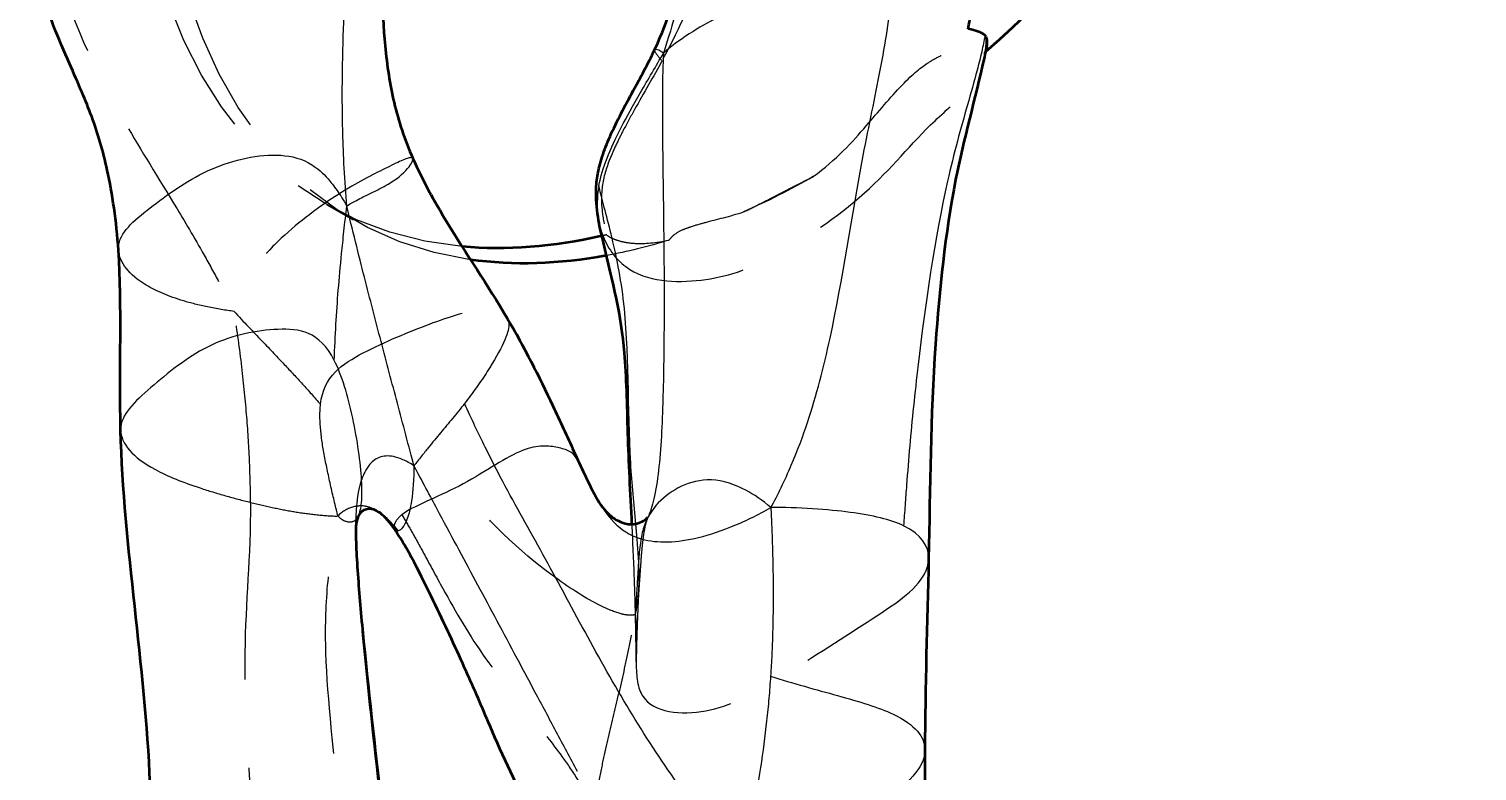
# Model space of a CAD drawing. Header units: millimetres. Extents: x 0 to 420, y 0 to 297.
# Drawn here: x 89.17 to 108.64, y 206.88 to 216.85 of the extents above; entities that cross this region are included whole.
import ezdxf

# ---------------------------------------------------------------- set-up
doc = ezdxf.new("R2010")
doc.units = ezdxf.units.MM
doc.header["$LTSCALE"] = 0.75
doc.linetypes.add('HIDDEN2', pattern=[4.7625, 3.175, -1.5875])
for name, color, linetype, lineweight in [('Hidden', 7, 'HIDDEN2', 25), ('Hidden Narrow', 7, 'HIDDEN2', 25), ('Visible', 7, 'Continuous', 50), ('Visible Narrow', 7, 'Continuous', 25)]:
    doc.layers.add(name, color=color, linetype=linetype, lineweight=lineweight)

msp = doc.modelspace()

# ---------------------------------------------------------------- linework, layer by layer
at = {"layer": 'Hidden', "extrusion": (-2e-16, -0.817547, 0.575862)}
msp.add_line((93.1747, 214.4874), (93.5282, 214.2838), dxfattribs=at)
at = {"layer": 'Hidden', "extrusion": (-6e-16, 3e-16, -1)}
for centre, start_param, end_param in [((99.4126, 225.3197), 2.8817542, 3.9286482), ((99.7661, 225.1161), 2.0991988, 2.1012253), ((99.7661, 225.1161), 2.3641876, 2.4702682), ((99.4126, 225.3197), 2.6425472, 2.6499207), ((99.7661, 225.1161), 2.5851785, 2.6843909)]:
    msp.add_ellipse(centre, major_axis=(6.2379, 10.8323), ratio=0.5780931, start_param=start_param, end_param=end_param, dxfattribs=at)
at = {"layer": 'Hidden', "extrusion": (-5e-16, 2e-16, -1)}
msp.add_ellipse((99.7661, 225.1161), major_axis=(6.2379, 10.8323), ratio=0.5780931, start_param=2.9135908, end_param=3.9584831, dxfattribs=at)
at = {"layer": 'Hidden'}
for points, knots in [([(98.4344, 218.6382), (98.4566, 218.6139), (98.4751, 218.585), (98.4999, 218.5191), (98.5069, 218.4842), (98.5121, 218.3808), (98.5016, 218.3101), (98.4413, 218.0731), (98.357, 217.8859), (98.0962, 217.2884), (97.9376, 216.8987), (97.6785, 216.4211)], [-1.2846128, -1.2846128, -1.2846128, -1.2846128, -1.1895679, -1.1895679, -1.1047339, -1.1047339, -0.9645328, -0.9645328, -0.6523831, -0.6523831, 0, 0, 0, 0]), ([(99.7126, 214.8661), (100.0201, 215.0901), (100.2394, 215.3316), (100.588, 215.7357), (100.7471, 215.9299), (101.0596, 216.2533), (101.1672, 216.3372), (101.2908, 216.4171), (101.3232, 216.4361), (101.4106, 216.484), (101.4653, 216.5099), (101.5571, 216.5505), (101.593, 216.5656), (101.6544, 216.5913), (101.6788, 216.6014), (101.7298, 216.6231), (101.7554, 216.6342), (101.8534, 216.6783), (101.897, 216.7006), (101.9489, 216.7197), (101.9644, 216.7235), (101.9866, 216.7229), (101.9947, 216.7204), (102.0086, 216.7094), (102.0135, 216.701), (102.0216, 216.677), (102.0238, 216.6585), (102.0231, 216.5997), (102.0181, 216.5628), (102.0119, 216.5254)], [-0.72722824, -0.72722824, -0.72722824, -0.72722824, -0.62747654, -0.62747654, -0.54093901, -0.54093901, -0.45766211, -0.45766211, -0.42823157, -0.42823157, -0.37810711, -0.37810711, -0.34444711, -0.34444711, -0.32295404, -0.32295404, -0.29940027, -0.29940027, -0.23704942, -0.23704942, -0.20360718, -0.20360718, -0.17977514, -0.17977514, -0.15448786, -0.15448786, -0.12020254, -0.12020254, -0.07091134, -0.07091134, -0.07091134, -0.07091134]), ([(97.6785, 216.4211), (97.5646, 216.2111), (97.4342, 215.9894), (97.2589, 215.6753), (97.2075, 215.5814), (97.1274, 215.4274), (97.096, 215.3648), (97.032, 215.2299), (96.9986, 215.1546), (96.9227, 214.9585), (96.8876, 214.8385), (96.8621, 214.6085), (96.8633, 214.5115), (96.885, 214.31), (96.9042, 214.2035), (96.9324, 214.0827)], [-2.3644742, -2.3644742, -2.3644742, -2.3644742, -1.6790275, -1.6790275, -1.3989693, -1.3989693, -1.2137568, -1.2137568, -0.9973876, -0.9973876, -0.6398948, -0.6398948, -0.3730668, -0.3730668, -0.130602, -0.130602, -0.130602, -0.130602]), ([(98.777, 214.3914), (98.8495, 214.4268), (98.922, 214.4628), (99.063, 214.5335), (99.1309, 214.5679), (99.2328, 214.62), (99.267, 214.6376), (99.3297, 214.6698), (99.3581, 214.6844), (99.4212, 214.7169), (99.456, 214.7348), (99.564, 214.7904), (99.6374, 214.8279), (99.7126, 214.8661)], [-0.53100019, -0.53100019, -0.53100019, -0.53100019, -0.40206659, -0.40206659, -0.285472, -0.285472, -0.22713989, -0.22713989, -0.17912909, -0.17912909, -0.12096526, -0.12096526, 0, 0, 0, 0]), ([(97.7764, 214.0133), (97.7767, 214.0136), (97.7769, 214.0139), (97.7942, 214.0381), (97.8131, 214.0583), (97.8682, 214.1057), (97.91, 214.1303), (97.9957, 214.168), (98.0323, 214.1812), (98.1295, 214.2135), (98.2041, 214.2343), (98.417, 214.2913), (98.5891, 214.331), (98.777, 214.3914)], [-0.96723214, -0.96723214, -0.96723214, -0.96723214, -0.96706566, -0.96706566, -0.95511194, -0.95511194, -0.93463013, -0.93463013, -0.92088925, -0.92088925, -0.89469286, -0.89469286, -0.82774546, -0.82774546, -0.82774546, -0.82774546]), ([(96.9324, 214.0827), (96.9467, 214.072), (96.9628, 214.0617), (96.9987, 214.0421), (97.018, 214.0331), (97.075, 214.0104), (97.114, 213.9988), (97.2128, 213.9771), (97.2712, 213.9706), (97.4466, 213.9629), (97.5896, 213.9732), (97.7764, 214.0133)], [-0.63726743, -0.63726743, -0.63726743, -0.63726743, -0.58034917, -0.58034917, -0.52502622, -0.52502622, -0.42945736, -0.42945736, -0.2926512, -0.2926512, 0, 0, 0, 0]), ([(97.4837, 210.2716), (97.4803, 210.2644), (97.4764, 210.255), (97.465, 210.2209), (97.4568, 210.1926), (97.444, 210.1312), (97.44, 210.11), (97.43, 210.0499), (97.424, 210.0073), (97.4132, 209.9147), (97.4082, 209.864), (97.3973, 209.7382), (97.3917, 209.6612), (97.3856, 209.5739), (97.3849, 209.5629), (97.3837, 209.5459), (97.3833, 209.5399), (97.3816, 209.5157), (97.3804, 209.4976), (97.3775, 209.4569), (97.3758, 209.4338), (97.3724, 209.3866), (97.3707, 209.3625), (97.3684, 209.3292), (97.3677, 209.3184), (97.367, 209.3078)], [0, 0, 0, 0, 0.07586906, 0.07586906, 0.16417586, 0.16417586, 0.20216916, 0.20216916, 0.26190741, 0.26190741, 0.32457939, 0.32457939, 0.41646538, 0.41646538, 0.42965879, 0.42965879, 0.43691425, 0.43691425, 0.45875925, 0.45875925, 0.48605543, 0.48605543, 0.51682918, 0.51682918, 0.53228608, 0.53228608, 0.53228608, 0.53228608]), ([(97.367, 209.3078), (97.3656, 209.2859), (97.3642, 209.2622), (97.3608, 209.2019), (97.359, 209.1642), (97.3564, 209.108), (97.3556, 209.0894), (97.3532, 209.0341), (97.3516, 208.9969), (97.3482, 208.9123), (97.3465, 208.8648), (97.3435, 208.7772), (97.3421, 208.7363), (97.3397, 208.6641), (97.3386, 208.6309), (97.3363, 208.5512), (97.3352, 208.5048), (97.3343, 208.4631)], [0, 0, 0, 0, 0.03003188, 0.03003188, 0.07557639, 0.07557639, 0.09771363, 0.09771363, 0.14226695, 0.14226695, 0.19944723, 0.19944723, 0.24744904, 0.24744904, 0.28905795, 0.28905795, 0.34945911, 0.34945911, 0.34945911, 0.34945911])]:
    msp.add_open_spline(points, degree=3, knots=knots, dxfattribs=at)
for points in [[(102.0119, 216.5254), (102.0289, 216.5587), (102.0404, 216.5888), (102.0466, 216.6155)], [(97.4938, 210.29), (97.4938, 210.29), (97.4909, 210.2859), (97.4867, 210.2778)]]:
    msp.add_open_spline(points, degree=3, dxfattribs=at)
at = {"layer": 'Hidden', "extrusion": (6.02936e-09, -3.0251e-09, 1)}
msp.add_open_spline([(97.4867, 210.2778), (97.4857, 210.2758), (97.4847, 210.2737), (97.4837, 210.2716)], degree=3, dxfattribs=at)
at = {"layer": 'Hidden', "extrusion": (-1.93405e-11, -3.499e-13, -1)}
msp.add_open_spline([(97.3328, 208.3501), (97.3328, 208.3485), (97.3328, 208.3477), (97.3328, 208.3477), (97.3328, 208.3486), (97.3328, 208.3538), (97.3328, 208.3609), (97.3326, 208.3838), (97.3325, 208.4023), (97.3319, 208.4566), (97.3314, 208.4964), (97.3296, 208.6191), (97.3281, 208.7092), (97.3223, 209.0113), (97.3167, 209.2369), (97.2999, 209.7055), (97.2881, 209.9503), (97.2759, 210.1927)], degree=3, knots=[0, 0, 0, 0, 0.013078, 0.013078, 0.0275209, 0.0275209, 0.0595565, 0.0595565, 0.1067754, 0.1067754, 0.1828189, 0.1828189, 0.3280163, 0.3280163, 0.6561842, 0.6561842, 1.0044207, 1.0044207, 1.0044207, 1.0044207], dxfattribs=at)
at = {"layer": 'Hidden', "extrusion": (1.99814e-09, -2.6453e-11, 1)}
msp.add_open_spline([(97.3343, 208.4631), (97.334, 208.4445), (97.3337, 208.4267), (97.3332, 208.3982), (97.3331, 208.3867), (97.3329, 208.3634), (97.3328, 208.354), (97.3328, 208.3501)], degree=3, knots=[0, 0, 0, 0, 0.02700728, 0.02700728, 0.048853027, 0.048853027, 0.081154596, 0.081154596, 0.081154596, 0.081154596], dxfattribs=at)
at = {"layer": 'Hidden Narrow'}
for points, knots in [([(89.3318, 218.8466), (89.3944, 218.3908), (89.5266, 217.4637), (90.1933, 215.983), (90.9093, 214.8445), (91.2842, 214.227), (91.4139, 214.0042), (91.6158, 213.6445), (91.6842, 213.5203), (91.8132, 213.2785), (91.8736, 213.1609), (91.9249, 213.0541)], [0.026226, 0.026226, 0.026226, 0.026226, 1, 2, 2.5, 2.5, 2.75, 2.75, 2.875, 2.875, 3, 3, 3, 3]), ([(97.5793, 216.5682), (97.5775, 216.5644), (97.5783, 216.5587), (97.5953, 216.5209), (97.6358, 216.4718), (97.6785, 216.4211)], [0.38802146, 0.38802146, 0.38802146, 0.38802146, 0.5, 0.5, 0.95710259, 0.95710259, 0.95710259, 0.95710259]), ([(96.826, 214.282), (96.8371, 214.2181), (96.905, 213.9604), (97.276, 213.4543), (98.258, 213.4208), (99.1185, 213.7051), (100.4976, 214.6271), (101.1665, 215.4865), (101.7656, 215.9798), (101.9435, 216.2599), (101.9962, 216.4024), (102.0056, 216.4351), (102.0134, 216.4703)], [0.3448141, 0.3448141, 0.3448141, 0.3448141, 0.5, 1, 2, 3, 4, 5, 5.5, 5.75, 5.75, 5.8171154, 5.8171154, 5.8171154, 5.8171154]), ([(94.3301, 215.109), (94.3266, 215.1169), (94.2882, 215.1362), (93.9972, 214.9955), (93.3649, 214.6773), (92.6634, 214.1593), (92.3263, 213.8057), (92.1717, 213.5834), (92.1205, 213.495), (92.0188, 213.2897), (91.9683, 213.1727), (91.9249, 213.0541)], [-4.2847696, -4.2847696, -4.2847696, -4.2847696, -4, -3, -2, -1, -0.5, -0.5, -0.25, -0.25, 0, 0, 0, 0]), ([(91.9249, 213.0541), (91.8182, 213.0675), (91.6888, 213.0895), (91.4509, 213.1388), (91.3424, 213.1659), (91.0482, 213.255), (90.5895, 213.4471), (90.3823, 213.7146), (90.3712, 213.8759)], [0, 0, 0, 0, 0.25, 0.25, 0.5, 0.5, 1, 1.8578734, 1.8578734, 1.8578734, 1.8578734]), ([(93.3207, 210.3041), (93.2969, 210.4064), (93.2607, 210.5544), (93.1959, 210.8396), (93.1673, 210.9769), (93.1173, 211.2408), (93.0798, 211.4921), (93.0771, 211.7093), (93.0882, 211.8043)], [-5, -5, -5, -5, -4.75, -4.75, -4.5, -4.5, -4.25, -4, -4, -4, -4]), ([(97.3201, 208.9813), (97.3026, 208.9705), (97.271, 208.9684), (97.2041, 208.9722), (97.1687, 208.9782), (97.0567, 209.0079), (96.973, 209.0411), (96.7023, 209.1703), (96.083, 209.548), (95.4021, 210.1604), (94.9507, 210.7066)], [-2, -2, -2, -2, -1.875, -1.875, -1.75, -1.75, -1.5, -1.5, -1, 0, 0, 0, 0]), ([(92.1469, 210.4874), (92.1484, 209.7549), (92.011, 208.5515), (92.1674, 206.2314), (92.3418, 204.0253), (92.4195, 202.2775), (92.6958, 201.1406), (92.8833, 200.5479), (92.9585, 200.3382), (93.1344, 199.8945), (93.2351, 199.6606), (93.3336, 199.4709)], [-5, -5, -5, -5, -4, -3, -2, -1, -0.5, -0.5, -0.25, -0.25, 0, 0, 0, 0]), ([(92.1469, 210.4874), (92.2553, 210.4606), (92.3587, 210.4366), (92.5582, 210.394), (92.6543, 210.3755), (92.8445, 210.3442), (92.9417, 210.3311), (93.1403, 210.3097), (93.2418, 210.3015), (93.3207, 210.3041)], [-1, -1, -1, -1, -0.75, -0.75, -0.5, -0.5, -0.25, -0.25, 0, 0, 0, 0]), ([(94.3047, 200.0631), (94.2319, 200.2129), (94.1703, 200.3738), (94.0642, 200.7116), (94.0197, 200.8886), (93.9043, 201.4339), (93.7458, 202.5826), (93.5332, 204.4069), (93.3434, 206.5185), (93.1251, 208.3143), (93.1659, 209.1964), (93.2079, 209.6194), (93.2259, 209.7624), (93.2698, 210.0529), (93.2958, 210.2002), (93.3207, 210.3041)], [-5, -5, -5, -5, -4.75, -4.75, -4.5, -4.5, -4, -3, -2, -1, -0.5, -0.5, -0.25, -0.25, 0, 0, 0, 0]), ([(93.8736, 210.3564), (93.8277, 210.387), (93.7821, 210.4096), (93.6705, 210.444), (93.602, 210.4448), (93.4592, 210.4078), (93.3849, 210.3699), (93.3207, 210.3041)], [0.32502447, 0.32502447, 0.32502447, 0.32502447, 0.5, 0.5, 0.75, 0.75, 1, 1, 1, 1]), ([(94.1815, 210.3207), (94.1451, 210.2919), (94.0941, 210.234), (94.0783, 210.184), (94.0761, 210.1456), (94.0799, 210.1309), (94.0871, 210.1205)], [4, 4, 4, 4, 4.25, 4.5, 4.5, 4.70994871, 4.70994871, 4.70994871, 4.70994871]), ([(94.1815, 210.3207), (94.2259, 210.2469), (94.2695, 210.1718), (94.356, 210.0196), (94.3987, 209.9424), (94.5268, 209.7088), (94.7815, 209.2329), (95.2386, 208.4302), (95.8433, 207.7064), (96.2272, 207.22), (96.4232, 206.9464), (96.4915, 206.8445), (96.634, 206.6192), (96.7082, 206.4958), (96.7661, 206.3819)], [-2, -2, -2, -2, -1.875, -1.875, -1.75, -1.75, -1.5, -1, -0.5, -0.25, -0.25, -0.125, -0.125, 0, 0, 0, 0]), ([(94.2638, 202.8412), (94.2288, 203.6277), (94.0506, 204.9955), (93.809, 207.2226), (93.6089, 209.0169), (93.5635, 209.86), (93.5634, 210.0905)], [1.0136321, 1.0136321, 1.0136321, 1.0136321, 2, 3, 4, 4.4481221, 4.4481221, 4.4481221, 4.4481221]), ([(97.472, 210.2476), (97.4166, 210.1279), (97.3785, 209.9293), (97.3587, 209.6213), (97.3475, 209.4284), (97.3429, 209.3526), (97.3319, 209.178), (97.3256, 209.0792), (97.3201, 208.9813)], [2, 2, 2, 2, 2.5, 2.75, 2.75, 2.875, 2.875, 3, 3, 3, 3]), ([(97.3201, 208.9813), (97.3275, 208.9274), (97.3317, 208.8616), (97.3369, 208.7382), (97.3379, 208.6806), (97.3362, 208.5206), (97.3253, 208.2239), (97.3818, 207.6787), (98.3052, 207.5859), (99.1813, 208.0661), (100.5138, 208.9274), (101.1753, 209.3533), (101.2626, 209.6595), (101.2641, 209.7299)], [-7, -7, -7, -7, -6.875, -6.875, -6.75, -6.75, -6.5, -6, -5, -4, -3, -2, -1.6999129, -1.6999129, -1.6999129, -1.6999129]), ([(101.2142, 207.1572), (101.2141, 207.1096), (101.1587, 206.8406), (100.5493, 206.3702), (99.2736, 205.4625), (98.2098, 205.0286), (97.6583, 205.1744), (97.3795, 205.6961), (97.1895, 205.9636), (97.0657, 206.1075), (97.0161, 206.1594), (96.9, 206.271), (96.8336, 206.3307), (96.7661, 206.3819)], [1.7835984, 1.7835984, 1.7835984, 1.7835984, 2, 3, 4, 5, 6, 6.5, 6.75, 6.75, 6.875, 6.875, 7, 7, 7, 7])]:
    msp.add_open_spline(points, degree=3, knots=knots, dxfattribs=at)
at = {"layer": 'Hidden Narrow', "extrusion": (9.5026e-12, 8.4816e-12, -1)}
msp.add_open_spline([(91.9249, 213.0541), (92.0542, 212.9137), (92.1841, 212.7791), (92.4144, 212.5386), (92.515, 212.4329), (92.6869, 212.2502), (92.7667, 212.1646), (92.9256, 211.9899), (93.0047, 211.9009), (93.0882, 211.8043)], degree=3, knots=[0, 0, 0, 0, 0.25, 0.25, 0.5, 0.5, 0.75, 0.75, 1, 1, 1, 1], dxfattribs=at)
at = {"layer": 'Hidden Narrow', "extrusion": (1.38988e-11, 1.0249e-12, -1)}
msp.add_open_spline([(92.1469, 210.4874), (92.1465, 210.6706), (92.1418, 210.8619), (92.124, 211.2574), (92.1111, 211.4615), (92.0763, 211.8879), (92.0533, 212.1146), (91.9959, 212.595), (91.9615, 212.8487), (91.9249, 213.0541)], degree=3, knots=[0, 0, 0, 0, 0.25, 0.25, 0.5, 0.5, 0.75, 0.75, 1, 1, 1, 1], dxfattribs=at)
at = {"layer": 'Hidden Narrow'}
for points in [[(93.0882, 211.8043), (93.1326, 212.1843), (93.6185, 212.509), (94.616, 212.9184), (95.2424, 213.1198), (95.4933, 213.0652), (95.5634, 213.003)], [(96.5399, 211.0676), (96.4747, 211.175), (96.2796, 211.2369), (95.8316, 211.2781), (95.2547, 210.8656), (94.9507, 210.7066)], [(96.5399, 211.0676), (96.6236, 210.8861), (96.7, 210.722), (96.7794, 210.579)], [(94.9507, 210.7066), (94.6466, 210.5476), (94.327, 210.4357), (94.1815, 210.3207)], [(97.4918, 210.2875), (97.4848, 210.2744), (97.4782, 210.2611), (97.472, 210.2476)]]:
    msp.add_open_spline(points, degree=3, dxfattribs=at)
at = {"layer": 'Hidden Narrow', "extrusion": (-1.94437e-10, -1.74154e-10, -1)}
msp.add_open_spline([(95.5634, 213.003), (95.577, 212.991), (95.5885, 212.9776), (95.5975, 212.9623)], degree=3, dxfattribs=at)
at = {"layer": 'Hidden Narrow', "extrusion": (-7.496e-12, -3.5471e-12, -1)}
msp.add_open_spline([(95.5634, 213.003), (95.6657, 212.8302), (95.7621, 212.6569), (95.9444, 212.3142), (96.0301, 212.1449), (96.1917, 211.8155), (96.3435, 211.4952), (96.4771, 211.2037), (96.5399, 211.0676)], degree=3, knots=[-1, -1, -1, -1, -0.75, -0.75, -0.5, -0.5, -0.25, 0, 0, 0, 0], dxfattribs=at)
at = {"layer": 'Hidden Narrow', "extrusion": (7.612e-13, 1.3689e-12, -1)}
msp.add_open_spline([(90.4008, 211.4583), (90.4055, 211.2796), (90.6436, 210.9912), (91.2455, 210.7547), (91.5816, 210.6434), (91.6967, 210.6086), (91.9252, 210.544), (92.0385, 210.5143), (92.1469, 210.4874)], degree=3, knots=[-1.9229668, -1.9229668, -1.9229668, -1.9229668, -1, -0.5, -0.5, -0.25, -0.25, 0, 0, 0, 0], dxfattribs=at)
at = {"layer": 'Hidden Narrow', "extrusion": (-1.6789e-12, -2.5054e-12, -1)}
msp.add_open_spline([(93.3207, 210.3041), (93.3843, 210.2425), (93.4421, 210.2228), (93.5349, 210.2266), (93.5698, 210.2501), (93.5942, 210.2972), (93.5952, 210.2991), (93.5962, 210.301)], degree=3, knots=[0, 0, 0, 0, 0.25, 0.25, 0.5, 0.5, 0.51047244, 0.51047244, 0.51047244, 0.51047244], dxfattribs=at)
at = {"layer": 'Hidden Narrow', "extrusion": (1.87939e-09, -8.82162e-10, -1)}
msp.add_open_spline([(97.49, 210.2855), (97.4842, 210.2724), (97.4782, 210.2598), (97.472, 210.2476)], degree=3, dxfattribs=at)
at = {"layer": 'Hidden Narrow', "extrusion": (-9.0109e-12, 4.78e-14, -1)}
msp.add_open_spline([(97.3201, 208.9813), (97.341, 209.0526), (97.3531, 209.1438), (97.369, 209.3194), (97.3728, 209.4038), (97.3716, 209.6471), (97.3553, 209.8815), (97.3335, 210.124), (97.3265, 210.2)], degree=3, knots=[0, 0, 0, 0, 0.125, 0.125, 0.25, 0.25, 0.5, 0.61237309, 0.61237309, 0.61237309, 0.61237309], dxfattribs=at)
at = {"layer": 'Hidden Narrow', "extrusion": (-3.33869e-11, 7.1151e-12, -1)}
msp.add_open_spline([(96.7661, 206.3819), (96.7816, 206.4833), (96.8052, 206.6065), (96.8523, 206.8408), (96.8757, 206.9517), (96.9455, 207.2662), (96.9938, 207.4694), (97.0906, 207.8769), (97.1391, 208.0812), (97.2097, 208.3993), (97.2332, 208.512), (97.2802, 208.7507), (97.3037, 208.8767), (97.3201, 208.9813)], degree=3, knots=[-1, -1, -1, -1, -0.875, -0.875, -0.75, -0.75, -0.5, -0.5, -0.25, -0.25, -0.125, -0.125, 0, 0, 0, 0], dxfattribs=at)
at = {"layer": 'Visible', "extrusion": (-6e-16, 3e-16, -1)}
for centre, start_param, end_param in [((99.7661, 225.1161), 0.779244, 2.0991988), ((99.4126, 225.3197), 2.6499207, 2.8817542), ((99.7661, 225.1161), 2.6843909, 2.9135908)]:
    msp.add_ellipse(centre, major_axis=(6.2379, 10.8323), ratio=0.5780931, start_param=start_param, end_param=end_param, dxfattribs=at)
at = {"layer": 'Visible'}
for points, knots in [([(93.5257, 221.1559), (93.6331, 220.9529), (93.7099, 220.7289), (93.8103, 220.2458), (93.8324, 219.9829), (93.8801, 219.1851), (93.8832, 218.6458), (93.9027, 217.613), (93.911, 217.1085), (93.9819, 216.3582), (94.0193, 216.1044), (94.1371, 215.6088), (94.2214, 215.3565), (94.3301, 215.109)], [0.0403278, 0.0403278, 0.0403278, 0.0403278, 0.3255212, 0.3255212, 0.6435802, 0.6435802, 1.2923666, 1.2923666, 1.8866094, 1.8866094, 2.2097832, 2.2097832, 2.5408237, 2.5408237, 2.5408237, 2.5408237]), ([(90.3712, 213.8759), (90.3444, 214.264), (90.2911, 214.6332), (90.1632, 215.2175), (90.0977, 215.439), (89.9348, 215.8786), (89.8304, 216.1178), (89.5744, 216.7076), (89.4184, 217.0634), (89.1682, 217.9338), (89.1838, 218.4704), (89.2364, 218.9729)], [0, 0, 0, 0, 0.6148045, 0.6148045, 1.119243, 1.119243, 1.5696381, 1.5696381, 2.1069047, 2.1069047, 2.8130308, 2.8130308, 2.8130308, 2.8130308]), ([(102.0228, 216.7623), (102.0117, 216.7744), (101.9959, 216.7847), (101.9625, 216.8024), (101.9429, 216.8105), (101.8917, 216.829), (101.8516, 216.8407), (101.7942, 216.8498)], [-0.16449586, -0.16449586, -0.16449586, -0.16449586, -0.12207284, -0.12207284, -0.07544753, -0.07544753, 0, 0, 0, 0]), ([(96.826, 214.282), (96.8062, 214.3951), (96.791, 214.5177), (96.7936, 214.7254), (96.7996, 214.8013), (96.8259, 214.9623), (96.8482, 215.0488), (96.9053, 215.2247), (96.9414, 215.3151), (97.0734, 215.6154), (97.183, 215.818), (97.39, 216.199), (97.4915, 216.3819), (97.5793, 216.5682)], [0, 0, 0, 0, 0.1800654, 0.1800654, 0.2737198, 0.2737198, 0.3786934, 0.3786934, 0.4961867, 0.4961867, 0.7777283, 0.7777283, 1.0255511, 1.0255511, 1.0255511, 1.0255511]), ([(102.0134, 216.4703), (101.8908, 215.9144), (101.7304, 215.3577), (101.4836, 214.0846), (101.4093, 213.349), (101.2872, 211.6326), (101.2847, 210.6803), (101.2641, 209.7299)], [0, 0, 0, 0, 0.7339859, 0.7339859, 1.7603539, 1.7603539, 3.1325413, 3.1325413, 3.1325413, 3.1325413]), ([(94.3301, 215.109), (94.4572, 214.8196), (94.6161, 214.5367), (95.0477, 213.8252), (95.3378, 213.4027), (95.5975, 212.9623)], [0, 0, 0, 0, 0.3870383, 0.3870383, 1.0005991, 1.0005991, 1.0005991, 1.0005991]), ([(97.2759, 210.1927), (97.2546, 210.6168), (97.2318, 211.0335), (97.2108, 211.8127), (97.2029, 212.1765), (97.1348, 212.9918), (97.0196, 213.4461), (96.8683, 214.0731), (96.8454, 214.1707), (96.826, 214.282)], [1.0044207, 1.0044207, 1.0044207, 1.0044207, 1.6136342, 1.6136342, 2.2608125, 2.2608125, 3.2630062, 3.2630062, 3.4401269, 3.4401269, 3.4401269, 3.4401269]), ([(91.2706, 200.2043), (91.2635, 200.4821), (91.2626, 200.7636), (91.2582, 201.3302), (91.254, 201.6226), (91.2359, 202.0029), (91.2304, 202.0971), (91.216, 202.3044), (91.2065, 202.4145), (91.1833, 202.6397), (91.1669, 202.7685), (91.0945, 203.2708), (91.0228, 203.6619), (90.8355, 204.9254), (90.8312, 205.8265), (90.733, 208.3245), (90.4422, 209.8657), (90.4008, 211.4583)], [0, 0, 0, 0, 0.3791499, 0.3791499, 0.7477813, 0.7477813, 0.8717805, 0.8717805, 1.0333005, 1.0333005, 1.2443509, 1.2443509, 1.7923756, 1.7923756, 3.0096487, 3.0096487, 5.2881233, 5.2881233, 5.2881233, 5.2881233]), ([(96.7794, 210.579), (96.8042, 210.5343), (96.8266, 210.4975), (96.8788, 210.4206), (96.9109, 210.3799), (96.9958, 210.2976), (97.0497, 210.2585), (97.1407, 210.2155), (97.1774, 210.2041), (97.2284, 210.1942), (97.2472, 210.1927), (97.26, 210.1921), (97.2595, 210.1921), (97.2688, 210.1923), (97.2747, 210.1926), (97.3003, 210.1946), (97.3244, 210.1988), (97.4098, 210.2227), (97.4604, 210.2574), (97.49, 210.2848), (97.4938, 210.29), (97.4938, 210.29)], [0, 0, 0, 0, 0.08147814, 0.08147814, 0.19151397, 0.19151397, 0.31012107, 0.31012107, 0.38905912, 0.38905912, 0.44407173, 0.44407173, 0.47736257, 0.47736257, 0.50528238, 0.50528238, 0.58903525, 0.58903525, 0.82348653, 0.82348653, 0.92871056, 0.92871056, 0.92871056, 0.92871056]), ([(93.5962, 210.301), (93.5762, 210.26), (93.5701, 210.2237), (93.5656, 210.189), (93.5634, 210.1674), (93.5634, 210.0905)], [0, 0, 0, 0, 0.25685342, 0.25685342, 0.51412522, 0.51412522, 0.51412522, 0.51412522]), ([(93.8736, 210.3564), (93.8308, 210.3849), (93.7806, 210.4018), (93.6855, 210.396), (93.6504, 210.374), (93.6185, 210.3403), (93.6046, 210.3185), (93.5962, 210.301)], [0, 0, 0, 0, 0.18713156, 0.18713156, 0.379289, 0.379289, 0.48876136, 0.48876136, 0.48876136, 0.48876136])]:
    msp.add_open_spline(points, degree=3, knots=knots, dxfattribs=at)
at = {"layer": 'Visible', "extrusion": (2.1773e-12, -7.972e-13, -1)}
msp.add_open_spline([(97.5793, 216.5682), (97.6368, 216.6903), (97.6874, 216.8138), (97.7744, 217.0512), (97.812, 217.1625), (97.8999, 217.4438), (97.9473, 217.6143), (98.0269, 217.9116), (98.0599, 218.0391), (98.1217, 218.2624), (98.1492, 218.357), (98.1936, 218.5212), (98.2116, 218.593), (98.2342, 218.705), (98.2412, 218.7486), (98.2492, 218.8213), (98.251, 218.8519), (98.2514, 218.9), (98.2505, 218.9188), (98.2482, 218.9425), (98.2471, 218.95), (98.2459, 218.9569), (98.2456, 218.9582), (98.2456, 218.9582)], degree=3, knots=[0, 0, 0, 0, 0.1623653, 0.1623653, 0.3035072, 0.3035072, 0.5210251, 0.5210251, 0.683964, 0.683964, 0.8066442, 0.8066442, 0.9082127, 0.9082127, 0.979172, 0.979172, 1.0389406, 1.0389406, 1.0892034, 1.0892034, 1.126042, 1.126042, 1.1502042, 1.1502042, 1.1502042, 1.1502042], dxfattribs=at)
at = {"layer": 'Visible', "extrusion": (-1.56125e-09, 3.01847e-10, -1)}
msp.add_open_spline([(101.7942, 216.8498), (101.8014, 216.8859), (101.8092, 216.9261), (101.8193, 216.9784)], degree=3, dxfattribs=at)
at = {"layer": 'Visible'}
for points in [[(102.0362, 216.7435), (102.0326, 216.7502), (102.0282, 216.7565), (102.0228, 216.7623)], [(90.4008, 211.4583), (90.3793, 212.2876), (90.4229, 213.1269), (90.3712, 213.8759)], [(101.2641, 209.7299), (101.2454, 208.8623), (101.2155, 208.0041), (101.2142, 207.1572)]]:
    msp.add_open_spline(points, degree=3, dxfattribs=at)
at = {"layer": 'Visible', "extrusion": (-4.01889e-11, -3.2597e-12, -1)}
msp.add_open_spline([(102.0466, 216.6155), (102.0469, 216.6168), (102.0472, 216.6181), (102.0541, 216.6496), (102.0533, 216.6725), (102.0503, 216.7047), (102.046, 216.7253), (102.0362, 216.7435)], degree=3, knots=[-0.064255277, -0.064255277, -0.064255277, -0.064255277, -0.06304093, -0.06304093, -0.03432991, -0.03432991, 0, 0, 0, 0], dxfattribs=at)
at = {"layer": 'Visible', "extrusion": (1.18511e-09, -2.7103e-10, 1)}
msp.add_open_spline([(102.0466, 216.6155), (102.035, 216.566), (102.0238, 216.5176), (102.0134, 216.4703)], degree=3, dxfattribs=at)
at = {"layer": 'Visible', "extrusion": (3.7079e-12, 2.0296e-12, -1)}
msp.add_open_spline([(95.5975, 212.9623), (95.8229, 212.5801), (96.0242, 212.1827), (96.3091, 211.5799), (96.4026, 211.3748), (96.5421, 211.0688), (96.589, 210.9655), (96.6598, 210.8145), (96.684, 210.7641), (96.7324, 210.6668), (96.757, 210.6194), (96.7794, 210.579)], degree=3, knots=[0, 0, 0, 0, 0.5324584, 0.5324584, 0.8051842, 0.8051842, 0.9439817, 0.9439817, 1.015282, 1.015282, 1.0890382, 1.0890382, 1.0890382, 1.0890382], dxfattribs=at)
at = {"layer": 'Visible', "extrusion": (6.8155e-12, 8.0986e-12, -1)}
msp.add_open_spline([(94.0871, 210.1205), (94.0494, 210.1747), (94.0144, 210.2195), (93.9544, 210.2884), (93.9289, 210.3133), (93.8943, 210.3418), (93.8841, 210.3494), (93.8736, 210.3564)], degree=3, knots=[0, 0, 0, 0, 0.10510143, 0.10510143, 0.21229434, 0.21229434, 0.25833616, 0.25833616, 0.25833616, 0.25833616], dxfattribs=at)
at = {"layer": 'Visible', "extrusion": (6.0879e-12, 6.509e-13, -1)}
msp.add_open_spline([(93.5634, 210.0905), (93.5634, 210.0331), (93.5654, 209.9502), (93.5747, 209.7409), (93.5829, 209.6085), (93.6123, 209.2035), (93.6384, 208.9139), (93.7433, 207.8533), (93.8359, 207.0526), (94.0462, 205.1735), (94.2105, 204.0382), (94.2638, 202.8412)], degree=3, knots=[0, 0, 0, 0, 0.191961, 0.191961, 0.4240751, 0.4240751, 0.8685904, 0.8685904, 2.0213697, 2.0213697, 3.5781537, 3.5781537, 3.5781537, 3.5781537], dxfattribs=at)
at = {"layer": 'Visible', "extrusion": (6.2626e-12, 2.9082e-12, -1)}
msp.add_open_spline([(95.9512, 206.2629), (95.728, 206.6577), (95.5419, 207.0759), (95.2615, 207.729), (95.1587, 207.9706), (94.9195, 208.5008), (94.778, 208.8026), (94.552, 209.2759), (94.4685, 209.4479), (94.3356, 209.7042), (94.2875, 209.7935), (94.1878, 209.967), (94.1347, 210.0522), (94.0871, 210.1205)], degree=3, knots=[0, 0, 0, 0, 0.5441866, 0.5441866, 0.8777875, 0.8777875, 1.2824883, 1.2824883, 1.5090738, 1.5090738, 1.632317, 1.632317, 1.7650607, 1.7650607, 1.7650607, 1.7650607], dxfattribs=at)
at = {"layer": 'Visible', "extrusion": (-1.5025e-12, 2.212e-13, -1)}
msp.add_open_spline([(101.2142, 207.1572), (101.2128, 206.2521), (101.2497, 205.343), (101.1064, 204.3702)], degree=3, dxfattribs=at)
at = {"layer": 'Visible Narrow', "extrusion": (-1.3205e-12, -1.242e-13, -1)}
msp.add_open_spline([(93.4408, 214.4702), (93.4275, 214.6265), (93.416, 214.8088), (93.398, 215.1482), (93.3917, 215.3054), (93.3802, 215.7394), (93.3796, 216.0083), (93.3902, 216.7939), (93.4605, 218.2816), (93.58, 220.3119), (93.2916, 220.9397), (93.1583, 221.1335)], degree=3, knots=[-3, -3, -3, -3, -2.875, -2.875, -2.75, -2.75, -2.5, -2.5, -2, -1, -0.3611175, -0.3611175, -0.3611175, -0.3611175], dxfattribs=at)
at = {"layer": 'Visible Narrow', "extrusion": (8.2713e-12, -2.4317e-12, -1)}
msp.add_open_spline([(98.172, 218.3243), (98.1592, 218.2716), (98.1465, 218.2173), (98.121, 218.1052), (98.1081, 218.0474), (98.068, 217.8675), (98.0393, 217.7393), (97.9719, 217.4566), (97.9287, 217.2935), (97.8237, 216.9237), (97.7618, 216.717), (97.698, 216.5253)], degree=3, knots=[-1, -1, -1, -1, -0.875, -0.875, -0.75, -0.75, -0.5, -0.5, -0.25, -0.25, 0, 0, 0, 0], dxfattribs=at)
at = {"layer": 'Visible Narrow'}
for points, knots in [([(99.2193, 217.298), (99.0874, 217.2651), (98.8216, 217.1813), (98.5606, 217.0675), (98.3013, 216.9391), (98.1724, 216.8655), (97.916, 216.6994), (97.7885, 216.607), (97.698, 216.5253)], [-1, -1, -1, -1, -0.75, -0.5, -0.5, -0.25, -0.25, 0, 0, 0, 0]), ([(99.1415, 210.4201), (99.2365, 210.5813), (99.3325, 210.7876), (99.5014, 211.1855), (99.5742, 211.3772), (99.7579, 211.9301), (100.0462, 213.043), (100.2946, 214.787), (100.5445, 215.9338), (100.6489, 216.4782), (100.6802, 216.6548), (100.7309, 216.998), (100.7503, 217.1646), (100.761, 217.326)], [-3, -3, -3, -3, -2.75, -2.75, -2.5, -2.5, -2, -1, -0.5, -0.5, -0.25, -0.25, 0, 0, 0, 0]), ([(102.0228, 216.7623), (102.01, 216.6941), (101.9938, 216.6178), (101.9574, 216.4572), (101.9372, 216.3743), (101.8751, 216.1399), (101.7439, 215.6825), (101.4151, 214.5135), (101.148, 212.6558), (101.0227, 211.418), (100.9804, 210.8957), (100.9602, 210.6298), (100.9536, 210.5403), (100.9406, 210.3587), (100.9341, 210.2666), (100.9277, 210.1726)], [-2.9792194, -2.9792194, -2.9792194, -2.9792194, -2.875, -2.875, -2.75, -2.75, -2.5, -2, -1, -0.5, -0.25, -0.25, -0.125, -0.125, 0, 0, 0, 0]), ([(96.8311, 214.7434), (96.8747, 214.9813), (96.9821, 215.2375), (97.2048, 215.6663), (97.2917, 215.824), (97.4906, 216.169), (97.6027, 216.3563), (97.698, 216.5253)], [-1, -1, -1, -1, -0.5, -0.5, -0.25, -0.25, 0, 0, 0, 0]), ([(97.698, 216.5253), (97.6725, 216.5437), (97.652, 216.5555), (97.6191, 216.5703), (97.6068, 216.5733), (97.5877, 216.5749), (97.5815, 216.5729), (97.5793, 216.5682)], [0, 0, 0, 0, 0.125, 0.125, 0.25, 0.25, 0.38802146, 0.38802146, 0.38802146, 0.38802146]), ([(90.3712, 213.8759), (90.3693, 213.9026), (90.3809, 214.1155), (90.8113, 214.468), (91.5838, 215.0206), (92.4247, 215.2088), (92.9106, 215.0919), (93.1167, 214.9175), (93.2267, 214.7929), (93.2666, 214.7412), (93.3529, 214.6173), (93.3993, 214.5452), (93.4408, 214.4702)], [1.8578734, 1.8578734, 1.8578734, 1.8578734, 2, 3, 4, 5, 5.5, 5.75, 5.75, 5.875, 5.875, 6, 6, 6, 6]), ([(96.8311, 214.7434), (96.8201, 214.6839), (96.8132, 214.6255), (96.8068, 214.5115), (96.8073, 214.4559), (96.8142, 214.361), (96.8192, 214.321), (96.826, 214.282)], [0, 0, 0, 0, 0.125, 0.125, 0.25, 0.25, 0.34481412, 0.34481412, 0.34481412, 0.34481412]), ([(97.3265, 210.2), (97.3025, 210.4622), (97.2068, 211.4352), (97.2546, 212.9387), (97.0139, 214.0352), (96.9194, 214.3879), (96.8794, 214.5403), (96.8672, 214.5871), (96.8464, 214.672), (96.8376, 214.71), (96.8311, 214.7434)], [0.6123731, 0.6123731, 0.6123731, 0.6123731, 1, 2, 2.5, 2.75, 2.75, 2.875, 2.875, 3, 3, 3, 3]), ([(93.2728, 212.3953), (93.2793, 212.5639), (93.2943, 212.8812), (93.3152, 213.1856), (93.34, 213.497), (93.3543, 213.6561), (93.3809, 213.9231), (93.3913, 214.0222), (93.4151, 214.2408), (93.4285, 214.3603), (93.4408, 214.4702)], [0, 0, 0, 0, 0.25, 0.5, 0.5, 0.75, 0.75, 0.875, 0.875, 1, 1, 1, 1]), ([(94.3447, 210.9792), (94.314, 211.096), (94.2739, 211.2467), (94.1961, 211.5394), (94.1585, 211.6813), (94.049, 212.0938), (93.9027, 212.6466), (93.7539, 213.2186), (93.6401, 213.6637), (93.6005, 213.8209), (93.5178, 214.1527), (93.4747, 214.3273), (93.4408, 214.4702)], [0, 0, 0, 0, 0.125, 0.125, 0.25, 0.25, 0.5, 0.75, 0.75, 0.875, 0.875, 1, 1, 1, 1]), ([(93.2728, 212.3953), (93.0713, 212.7879), (92.5424, 212.8632), (91.5916, 212.6716), (90.82, 212.0536), (90.4096, 211.6811), (90.4004, 211.4733), (90.4008, 211.4583)], [-6, -6, -6, -6, -5, -4, -3, -2, -1.9229668, -1.9229668, -1.9229668, -1.9229668]), ([(95.0254, 211.8159), (94.972, 211.7468), (94.9184, 211.6809), (94.8109, 211.5512), (94.7569, 211.4874), (94.6485, 211.3578), (94.5939, 211.2919), (94.5077, 211.1852), (94.4767, 211.1465), (94.4104, 211.0629), (94.3751, 211.018), (94.3447, 210.9792)], [-1, -1, -1, -1, -0.75, -0.75, -0.5, -0.5, -0.25, -0.25, -0.125, -0.125, 0, 0, 0, 0]), ([(98.7302, 205.5576), (98.6003, 205.7353), (98.4497, 205.9347), (98.1718, 206.3097), (98.0445, 206.4853), (97.6978, 206.9764), (97.0652, 207.927), (96.2852, 209.4321), (95.6626, 210.5278), (95.3933, 211.0456), (95.2569, 211.3204), (95.2112, 211.4147), (95.1189, 211.61), (95.0724, 211.7109), (95.0254, 211.8159)], [0, 0, 0, 0, 0.25, 0.25, 0.5, 0.5, 1, 2, 2.5, 2.75, 2.75, 2.875, 2.875, 3, 3, 3, 3]), ([(94.3447, 210.9792), (94.2953, 211.0127), (94.2425, 211.0398), (94.1474, 211.0809), (94.1052, 211.0948), (93.9942, 211.117), (93.9322, 211.1117), (93.8233, 211.0696), (93.7764, 211.0328), (93.6974, 210.9304), (93.6652, 210.8647), (93.64, 210.786)], [-1, -1, -1, -1, -0.875, -0.875, -0.75, -0.75, -0.5, -0.5, -0.25, -0.25, 0, 0, 0, 0]), ([(94.3447, 210.9792), (94.3448, 210.8831), (94.3398, 210.7904), (94.3276, 210.6309), (94.3205, 210.5643), (94.2957, 210.4035), (94.2358, 210.1778), (94.1686, 210.1137), (94.1339, 210.1049)], [-2, -2, -2, -2, -1.875, -1.875, -1.75, -1.75, -1.5, -1, -1, -1, -1]), ([(99.1415, 210.4201), (99.0308, 210.5181), (98.9124, 210.5927), (98.6993, 210.7055), (98.6044, 210.7436), (98.3552, 210.8034), (97.945, 210.7723), (97.6088, 210.5081), (97.4918, 210.2875)], [0, 0, 0, 0, 0.25, 0.25, 0.5, 0.5, 1, 1.9438917, 1.9438917, 1.9438917, 1.9438917]), ([(96.7794, 210.579), (96.9382, 210.2932), (97.2369, 209.9408), (97.8232, 209.9399), (98.2628, 210.0345), (98.4255, 210.0859), (98.6937, 210.1927), (98.7872, 210.2333), (98.9702, 210.3218), (99.0598, 210.3698), (99.1415, 210.4201)], [0.3335447, 0.3335447, 0.3335447, 0.3335447, 1, 1.5, 1.5, 1.75, 1.75, 1.875, 1.875, 2, 2, 2, 2]), ([(94.1339, 210.1049), (94.0657, 210.1899), (93.9786, 210.2801), (93.8932, 210.3433), (93.8736, 210.3564)], [0, 0, 0, 0, 0.25, 0.32502447, 0.32502447, 0.32502447, 0.32502447]), ([(100.9277, 210.1726), (100.7547, 210.2549), (100.5081, 210.3127), (100.0592, 210.3729), (99.8909, 210.3891), (99.5167, 210.4134), (99.3109, 210.4216), (99.1415, 210.4201)], [-1, -1, -1, -1, -0.5, -0.5, -0.25, -0.25, 0, 0, 0, 0]), ([(99.1391, 208.1524), (99.2878, 208.1032), (99.441, 208.0579), (99.7454, 207.9717), (99.8965, 207.9309), (100.3301, 207.8098), (101.0048, 207.6079), (101.2144, 207.3297), (101.2142, 207.1572)], [0, 0, 0, 0, 0.25, 0.25, 0.5, 0.5, 1, 1.7835984, 1.7835984, 1.7835984, 1.7835984])]:
    msp.add_open_spline(points, degree=3, knots=knots, dxfattribs=at)
at = {"layer": 'Visible Narrow', "extrusion": (-5.0559e-12, 3.752e-12, -1)}
msp.add_open_spline([(102.0134, 216.4703), (102.0201, 216.5007), (102.0255, 216.5329), (102.0365, 216.6227), (102.04, 216.6833), (102.0362, 216.7435)], degree=3, knots=[5.81711544, 5.81711544, 5.81711544, 5.81711544, 5.875, 5.875, 5.96925809, 5.96925809, 5.96925809, 5.96925809], dxfattribs=at)
at = {"layer": 'Visible Narrow', "extrusion": (-2.8693e-12, 9.57e-14, -1)}
msp.add_open_spline([(97.698, 216.5253), (97.6902, 216.384), (97.687, 216.1827), (97.6839, 215.7837), (97.6841, 215.586), (97.6896, 214.9981), (97.7099, 213.7916), (97.7123, 212.1981), (97.6655, 211.1995), (97.6165, 210.7755), (97.5959, 210.6467), (97.5474, 210.439), (97.5212, 210.3555), (97.49, 210.2855)], degree=3, knots=[0, 0, 0, 0, 0.25, 0.25, 0.5, 0.5, 1, 2, 2.5, 2.5, 2.75, 2.75, 2.9605887, 2.9605887, 2.9605887, 2.9605887], dxfattribs=at)
at = {"layer": 'Visible Narrow', "extrusion": (-2.773e-12, 4.0247e-12, -1)}
msp.add_open_spline([(93.4408, 214.4702), (93.4741, 214.4919), (93.5116, 214.5131), (93.5804, 214.5507), (93.6116, 214.5672), (93.6959, 214.6096), (93.8445, 214.6803), (94.1093, 214.8178), (94.2838, 214.9857), (94.3389, 215.089), (94.3301, 215.109)], degree=3, knots=[-7, -7, -7, -7, -6.875, -6.875, -6.75, -6.75, -6.5, -6, -5, -4.2847696, -4.2847696, -4.2847696, -4.2847696], dxfattribs=at)
at = {"layer": 'Visible Narrow', "extrusion": (-5.1089e-12, 3.343e-12, -1)}
msp.add_open_spline([(95.5975, 212.9623), (95.6001, 212.9579), (95.6025, 212.9533), (95.6144, 212.9275), (95.6197, 212.9029), (95.6199, 212.815), (95.5781, 212.6605), (95.4228, 212.3907), (95.2847, 212.1764), (95.2351, 212.103), (95.1322, 211.9573), (95.0789, 211.885), (95.0254, 211.8159)], degree=3, knots=[-1.8058063, -1.8058063, -1.8058063, -1.8058063, -1.75, -1.75, -1.5, -1.5, -1, -0.5, -0.5, -0.25, -0.25, 0, 0, 0, 0], dxfattribs=at)
at = {"layer": 'Visible Narrow', "extrusion": (-1.7919e-12, -6.915e-13, -1)}
msp.add_open_spline([(93.64, 210.786), (93.6332, 210.9033), (93.6194, 211.038), (93.5795, 211.3224), (93.5533, 211.4721), (93.4585, 211.914), (93.3735, 212.199), (93.2728, 212.3953)], degree=3, knots=[-7, -7, -7, -7, -6.75, -6.75, -6.5, -6.5, -6, -6, -6, -6], dxfattribs=at)
at = {"layer": 'Visible Narrow', "extrusion": (2.10593e-10, 1.12621e-10, -1)}
msp.add_open_spline([(96.5422, 206.87), (96.4948, 206.959), (96.4473, 207.048), (96.3523, 207.2262), (96.3049, 207.3152), (96.1627, 207.5817), (95.8795, 208.1126), (95.4216, 208.9696), (95.0058, 209.7436), (94.7475, 210.2254), (94.6094, 210.4832), (94.5595, 210.5766), (94.4519, 210.7782), (94.3942, 210.8864), (94.3447, 210.9792)], degree=3, knots=[0, 0, 0, 0, 0.125, 0.125, 0.25, 0.25, 0.5, 1, 1.5, 1.75, 1.75, 1.875, 1.875, 2, 2, 2, 2], dxfattribs=at)
at = {"layer": 'Visible Narrow'}
msp.add_open_spline([(93.5634, 210.0905), (93.5633, 210.3743), (93.5845, 210.6121), (93.64, 210.786)], degree=3, dxfattribs=at)
at = {"layer": 'Visible Narrow', "extrusion": (-9.5423e-12, 1.8009e-12, -1)}
msp.add_open_spline([(93.5962, 210.301), (93.6179, 210.3459), (93.6319, 210.4081), (93.6467, 210.5688), (93.6468, 210.6687), (93.64, 210.786)], degree=3, knots=[0.51047244, 0.51047244, 0.51047244, 0.51047244, 0.75, 0.75, 1, 1, 1, 1], dxfattribs=at)
at = {"layer": 'Visible Narrow', "extrusion": (5.6779e-12, -2.065e-13, -1)}
msp.add_open_spline([(99.1415, 210.4201), (99.1464, 210.3399), (99.1508, 210.2495), (99.1584, 210.0597), (99.1617, 209.9604), (99.1698, 209.6665), (99.1728, 209.4761), (99.1738, 209.1063), (99.1719, 208.9199), (99.1638, 208.6359), (99.1603, 208.5405), (99.1512, 208.3479), (99.1457, 208.2507), (99.1391, 208.1524)], degree=3, knots=[0, 0, 0, 0, 0.125, 0.125, 0.25, 0.25, 0.5, 0.5, 0.75, 0.75, 0.875, 0.875, 1, 1, 1, 1], dxfattribs=at)
at = {"layer": 'Visible Narrow', "extrusion": (1.40388e-11, 1.29617e-11, -1)}
msp.add_open_spline([(94.0871, 210.1205), (94.0885, 210.1186), (94.09, 210.1167), (94.1018, 210.1046), (94.1166, 210.1005), (94.1339, 210.1049)], degree=3, knots=[4.70994871, 4.70994871, 4.70994871, 4.70994871, 4.75, 4.75, 5, 5, 5, 5], dxfattribs=at)
at = {"layer": 'Visible Narrow', "extrusion": (3.7069e-12, 3.8446e-12, -1)}
msp.add_open_spline([(101.2641, 209.7299), (101.2677, 209.8943), (101.1698, 210.0575), (100.9277, 210.1726)], degree=3, dxfattribs=at)
at = {"layer": 'Visible Narrow', "extrusion": (-3.3968e-12, 7.105e-13, -1)}
msp.add_open_spline([(99.1391, 208.1524), (99.1325, 208.0541), (99.1248, 207.9547), (99.107, 207.7538), (99.0969, 207.6522), (99.0632, 207.3445), (99.0359, 207.1351), (98.9709, 206.7081), (98.9309, 206.4827), (98.8358, 206.0079), (98.7808, 205.7586), (98.7302, 205.5576)], degree=3, knots=[-1, -1, -1, -1, -0.875, -0.875, -0.75, -0.75, -0.5, -0.5, -0.25, -0.25, 0, 0, 0, 0], dxfattribs=at)

doc.saveas('drawing.dxf')
